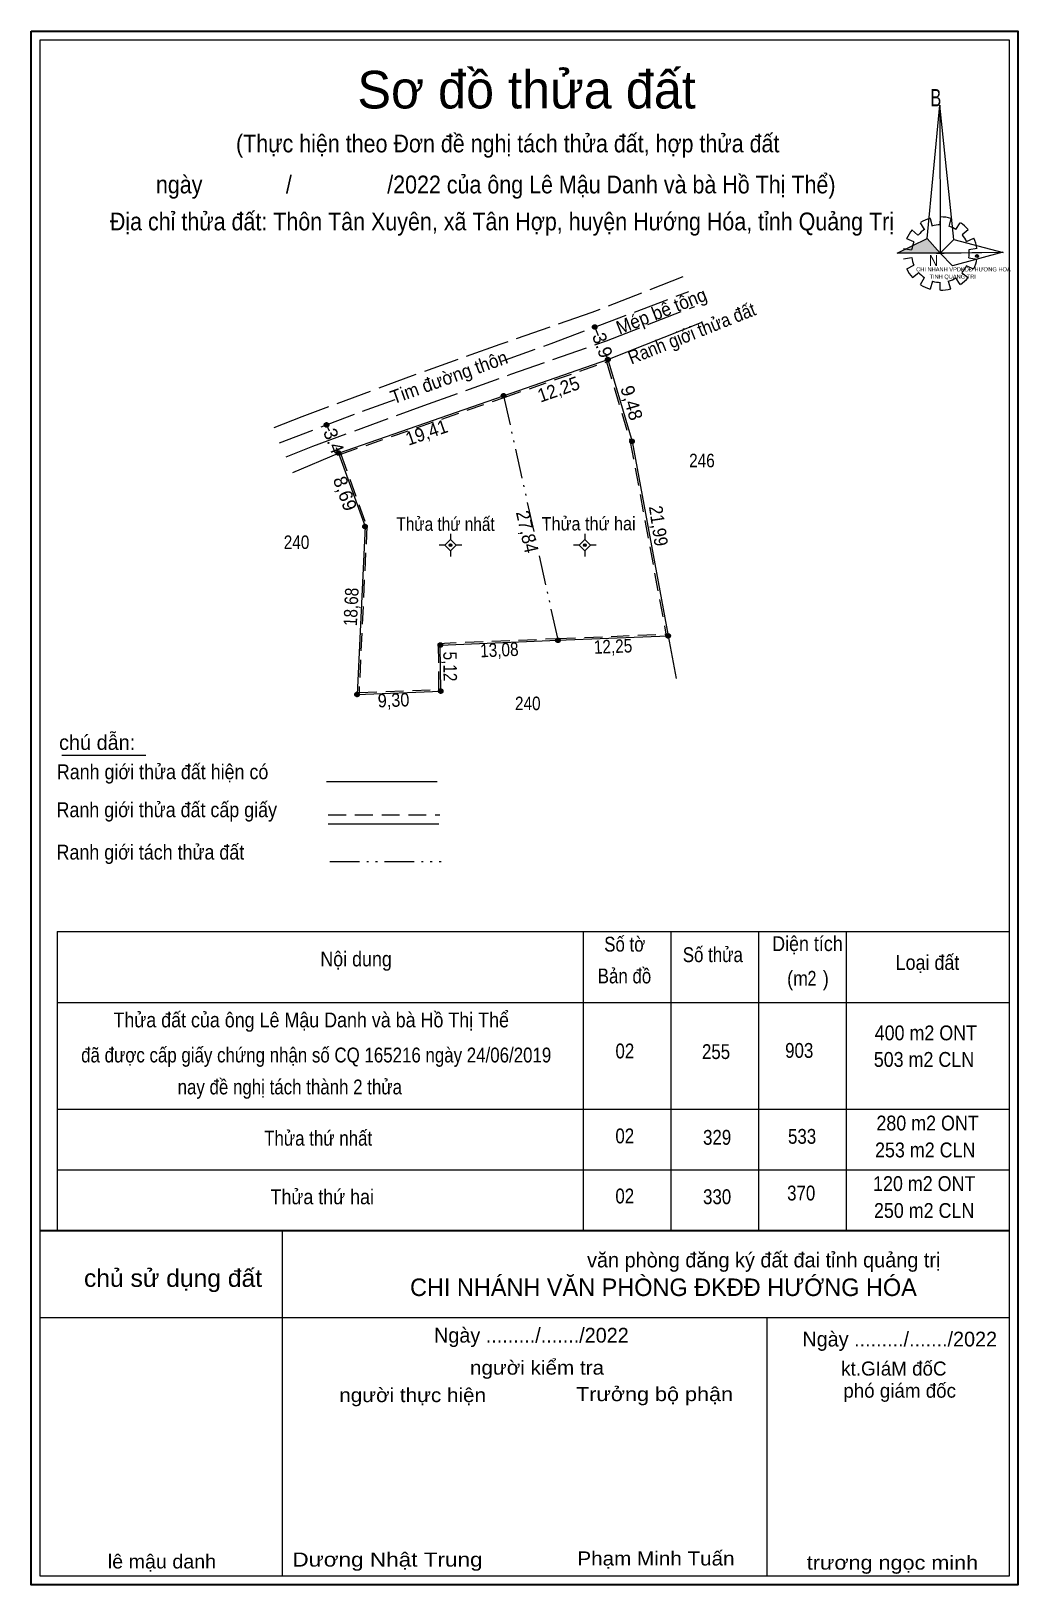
# Model space of a CAD drawing. Header units: metres. Extents: x 552865 to 552975, y 1839181 to 1839354.
import ezdxf
from ezdxf.enums import TextEntityAlignment as Align

# ---------------------------------------------------------------- set-up
doc = ezdxf.new("R2010")
doc.units = ezdxf.units.M
doc.header["$LTSCALE"] = 0.66
doc.header["$PDMODE"] = 32
doc.header["$PDSIZE"] = 0.33
for name, pattern in [('DASH_DOUBLE_DOT', [9.2, 5, -1.2, 0.3, -1.2, 0.3, -1.2]), ('LONG_DASHED', [7.5, 6, -1.5]), ('MEDIUM_DASHED', [4.5, 3, -1.5])]:
    doc.linetypes.add(name, pattern=pattern)
for name, color, linetype, lineweight in [('1', 7, 'Continuous', 13), ('10', 7, 'Continuous', 13), ('11', 7, 'Continuous', 13), ('22', 7, 'LONG_DASHED', 13), ('30', 7, 'Continuous', 13), ('45', 7, 'Continuous', 35), ('46', 7, 'Continuous', 13), ('50', 7, 'Continuous', 13), ('63', 7, 'DASH_DOUBLE_DOT', 13)]:
    doc.layers.add(name, color=color, linetype=linetype, lineweight=lineweight)
doc.layers.add('5', color=7, linetype='Continuous')
doc.layers.add('59', color=7, linetype='Continuous')

msp = doc.modelspace()

# ---------------------------------------------------------------- hatches: boundary and pattern name
at = {"layer": '11'}
for points in [[(552912.1098, 1839296.51, 1), (552911.8098, 1839296.51, 1)], [(552927.0397, 1839296.5106, 1), (552926.7397, 1839296.5106, 1)]]:
    msp.add_hatch(color=256, dxfattribs=at).paths.add_polyline_path(points)
at = {"layer": '22'}
for points in [[(552928.24, 1839320.75, 1), (552927.74, 1839320.75, 1)], [(552929.69, 1839317.13, 1), (552929.19, 1839317.13, 1)], [(552918.1078, 1839313.1079, 1), (552917.6078, 1839313.1079, 1)], [(552898.44, 1839309.87, 1), (552897.94, 1839309.87, 1)], [(552899.77, 1839306.74, 1), (552899.27, 1839306.74, 1)], [(552932.38, 1839308.04, 1), (552931.88, 1839308.04, 1)], [(552902.72, 1839298.57, 1), (552902.22, 1839298.57, 1)], [(552924.1487, 1839285.9262, 1), (552923.6487, 1839285.9262, 1)], [(552936.39, 1839286.42, 1), (552935.89, 1839286.42, 1)], [(552911.08, 1839285.4, 1), (552910.58, 1839285.4, 1)], [(552901.84, 1839279.91, 1), (552901.34, 1839279.91, 1)], [(552911.13, 1839280.28, 1), (552910.63, 1839280.28, 1)]]:
    msp.add_hatch(color=256, dxfattribs=at).paths.add_polyline_path(points)
at = {"layer": '30'}
msp.add_hatch(color=256, dxfattribs=at).paths.add_polyline_path([(552961.59, 1839328.97), (552964.93, 1839330.6), (552966.37, 1839328.97)])

# ---------------------------------------------------------------- linework, layer by layer
at = {"layer": '1'}
for p, q in [((552929.44, 1839317.13), (552939.8, 1839321.25)), ((552894.43, 1839304.59), (552899.52, 1839306.74)), ((552936.14, 1839286.42), (552937.02, 1839281.7))]:
    msp.add_line(p, q, dxfattribs=at)
at = {"layer": '10'}
for p, q in [((552917.86, 1839313.11), (552929.43, 1839317.13)), ((552929.43, 1839317.13), (552929.44, 1839317.13)), ((552899.52, 1839306.74), (552917.86, 1839313.11)), ((552923.9, 1839285.93), (552936.14, 1839286.42))]:
    msp.add_line(p, q, dxfattribs=at)
at = {"layer": '10', "linetype": 'MEDIUM_DASHED'}
for p, q in [((552917.92, 1839312.92), (552929.3, 1839316.87)), ((552899.78, 1839306.62), (552917.92, 1839312.92))]:
    msp.add_line(p, q, dxfattribs=at)
at = {"layer": '10', "linetype": 'DASH_DOUBLE_DOT'}
msp.add_line((552917.86, 1839313.11), (552923.9, 1839285.93), dxfattribs=at)
at = {"layer": '10', "linetype": 'MEDIUM_DASHED'}
for points in [[(552929.3, 1839316.87), (552931.94, 1839307.99), (552935.9, 1839286.61)], [(552899.78, 1839306.62), (552902.67, 1839298.6), (552901.8, 1839280.12), (552910.68, 1839280.47), (552910.63, 1839285.59), (552923.89, 1839286.13), (552935.9, 1839286.61)]]:
    msp.add_lwpolyline(points, dxfattribs=at)
at = {"layer": '10'}
for points in [[(552929.43, 1839317.13), (552932.13, 1839308.04), (552936.14, 1839286.42)], [(552899.52, 1839306.74), (552902.47, 1839298.57), (552901.59, 1839279.91), (552910.88, 1839280.28), (552910.83, 1839285.4), (552923.9, 1839285.93)]]:
    msp.add_lwpolyline(points, dxfattribs=at)
msp.add_point((552929.43, 1839317.13), dxfattribs=at)
at = {"layer": '11'}
for p, q in [((552911.33, 1839296.51), (552910.71, 1839296.51)), ((552911.96, 1839297.76), (552911.96, 1839297.13)), ((552913.21, 1839296.51), (552912.59, 1839296.51)), ((552926.27, 1839296.51), (552925.64, 1839296.51)), ((552926.89, 1839297.76), (552926.89, 1839297.14)), ((552928.14, 1839296.51), (552927.51, 1839296.51)), ((552911.96, 1839295.89), (552911.96, 1839295.26)), ((552926.89, 1839295.89), (552926.89, 1839295.26))]:
    msp.add_line(p, q, dxfattribs=at)
for points in [[(552911.96, 1839297.13), (552911.33, 1839296.51), (552911.96, 1839295.89), (552912.59, 1839296.51)], [(552926.89, 1839297.14), (552926.27, 1839296.51), (552926.89, 1839295.89), (552927.51, 1839296.51)]]:
    msp.add_lwpolyline(points, close=True, dxfattribs=at)
for centre in [(552911.9598, 1839296.51), (552926.8897, 1839296.5106)]:
    msp.add_circle(centre, 0.15, dxfattribs=at)
at = {"layer": '22', "linetype": 'Continuous'}
for p, q in [((552927.99, 1839320.75), (552928.37, 1839319.81)), ((552929.15, 1839317.84), (552929.43, 1839317.13)), ((552898.19, 1839309.87), (552898.47, 1839309.2)), ((552899.26, 1839307.37), (552899.52, 1839306.74))]:
    msp.add_line(p, q, dxfattribs=at)
at = {"layer": '22'}
for points in [[(552937.78, 1839326.33), (552927.67, 1839322.36), (552917.45, 1839318.8), (552907.7, 1839315.31), (552895.46, 1839310.78), (552892.33, 1839309.56)], [(552917.66, 1839316.95), (552923.13, 1839318.92), (552938.43, 1839324.69)], [(552893.7, 1839306.31), (552896.67, 1839307.51), (552909, 1839312.01), (552918.66, 1839315.49), (552929.29, 1839319.22), (552939.09, 1839323.04)], [(552892.97, 1839307.88), (552902.2, 1839311.4), (552905.83, 1839312.7)]]:
    msp.add_lwpolyline(points, dxfattribs=at)
for centre in [(552927.99, 1839320.75), (552929.44, 1839317.13), (552917.8578, 1839313.1079), (552898.19, 1839309.87), (552899.52, 1839306.74), (552932.13, 1839308.04), (552902.47, 1839298.57), (552923.8987, 1839285.9262), (552936.14, 1839286.42), (552910.83, 1839285.4), (552901.59, 1839279.91), (552910.88, 1839280.28)]:
    msp.add_circle(centre, 0.25, dxfattribs=at)
at = {"layer": '30'}
for p, q in [((552965.25, 1839332.82), (552965.47, 1839331.96)), ((552966.37, 1839332.1), (552966.4, 1839332.99)), ((552967.54, 1839332.82), (552967.33, 1839331.93)), ((552963.23, 1839331.55), (552963.9, 1839330.96)), ((552964.64, 1839331.6), (552964.16, 1839332.32)), ((552968.12, 1839331.6), (552968.6, 1839332.32)), ((552969.48, 1839331.55), (552968.81, 1839330.99)), ((552962.3, 1839329.47), (552963.18, 1839329.33)), ((552963.45, 1839330.21), (552962.65, 1839330.55)), ((552969.29, 1839330.24), (552970.09, 1839330.63)), ((552970.46, 1839329.47), (552969.56, 1839329.33)), ((552963.18, 1839328.44), (552962.3, 1839328.3)), ((552962.65, 1839327.22), (552963.45, 1839327.61)), ((552965.94, 1839328.94), (552966.79, 1839328.94)), ((552969.56, 1839328.44), (552970.46, 1839328.3)), ((552963.98, 1839326.78), (552963.29, 1839326.22)), ((552964.16, 1839325.47), (552964.62, 1839326.25)), ((552965.52, 1839325.83), (552965.25, 1839324.97)), ((552967.25, 1839325.83), (552967.51, 1839325)), ((552968.6, 1839325.47), (552968.12, 1839326.22)), ((552968.76, 1839326.78), (552969.48, 1839326.25)), ((552970.12, 1839327.19), (552969.24, 1839327.53)), ((552966.37, 1839324.84), (552966.37, 1839325.69)), ((552868.25, 1839253.56), (552974.02, 1839253.56)), ((552868.25, 1839253.56), (552868.25, 1839220.35)), ((552926.69, 1839253.56), (552926.69, 1839220.35)), ((552936.43, 1839253.56), (552936.43, 1839220.35)), ((552946.18, 1839253.56), (552946.18, 1839220.35)), ((552955.92, 1839253.56), (552955.92, 1839220.35)), ((552868.25, 1839245.67), (552974.02, 1839245.67)), ((552868.25, 1839233.81), (552974.02, 1839233.81)), ((552868.25, 1839227.08), (552974.02, 1839227.08)), ((552873.53, 1839227.08), (552974.02, 1839227.08)), ((552865.37, 1839219.41), (552865.37, 1839180.94)), ((552873.53, 1839220.35), (552974.02, 1839220.35)), ((552893.27, 1839220.35), (552893.27, 1839181.92)), ((552866.35, 1839210.69), (552866.35, 1839181.92)), ((552866.35, 1839210.68), (552974.02, 1839210.68)), ((552947.1, 1839210.69), (552947.1, 1839181.92))]:
    msp.add_line(p, q, dxfattribs=at)
at = {"layer": '30', "lineweight": 35}
msp.add_line((552866.35, 1839220.35), (552974.02, 1839220.35), dxfattribs=at)
at = {"layer": '30'}
for points in [[(552966.32, 1839345.41), (552966.37, 1839328.97), (552964.93, 1839330.6)], [(552966.32, 1839345.41), (552966.37, 1839328.97), (552967.88, 1839330.49)], [(552961.59, 1839328.97), (552964.93, 1839330.6), (552966.37, 1839328.97)], [(552973.38, 1839329.02), (552966.37, 1839328.97), (552967.88, 1839330.49)], [(552973.33, 1839329.05), (552967.75, 1839327.55), (552966.37, 1839328.97)]]:
    msp.add_lwpolyline(points, close=True, dxfattribs=at)
for centre, major_axis, start_param, end_param in [((552966.3832, 1839328.9098), (4.0983, 0), 1.84955988, 2.13900916), ((552966.3832, 1839328.9098), (4.0983, 0), 1.27924208, 1.56332225), ((552966.3832, 1839328.9098), (4.0983, 0), 2.43958176, 2.72400246), ((552966.3832, 1839328.9098), (3.212, 0), 2.13373541, 2.44496261), ((552966.3832, 1839328.9098), (3.212, 0), 1.56985589, 1.85611068), ((552966.3832, 1839328.9098), (3.212, 0), 1.00270906, 1.2755622), ((552966.3832, 1839328.9098), (4.0983, 0), 0.71056237, 0.99687234), ((552966.3832, 1839328.9098), (3.212, 0), 2.72368549, 3.01515824), ((552966.3832, 1839328.9098), (3.212, 0), 0.42678376, 0.70646463), ((552966.3832, 1839328.9098), (3.212, 0), 6.13558388, 6.41618463), ((552966.3832, 1839328.9098), (4.0983, 0), 0.1390515, 0.43393316), ((552966.3832, 1839328.9098), (3.212, 0), 3.28229955, 3.56105054), ((552966.3832, 1839328.9098), (3.212, 0), 5.56137327, 5.83951437), ((552966.3832, 1839328.9098), (4.0983, 0), 5.85230288, 6.13839648), ((552966.3832, 1839328.9098), (4.0983, 0), 3.56988637, 3.85691866), ((552966.3832, 1839328.9098), (3.212, 0), 3.86077574, 4.13258255), ((552966.3832, 1839328.9098), (3.212, 0), 4.43854677, 4.71314001), ((552966.3832, 1839328.9098), (3.212, 0), 4.99087134, 5.28933161), ((552966.3832, 1839328.9098), (4.0983, 0), 5.28561416, 5.56798705), ((552966.3598, 1839328.8855), (4.0983, 0), 4.1470906, 4.43659307), ((552966.3832, 1839328.9098), (4.0983, 0), 4.71301008, 4.99761054)]:
    msp.add_ellipse(centre, major_axis=major_axis, ratio=0.995001, start_param=start_param, end_param=end_param, dxfattribs=at)
msp.add_point((552970.46, 1839328.63), dxfattribs=at)
at = {"layer": '45'}
msp.add_lwpolyline([(552865.38, 1839353.64), (552975, 1839353.64), (552975, 1839180.94), (552865.38, 1839180.94)], close=True, dxfattribs=at)
at = {"layer": '45', "lineweight": 13}
msp.add_lwpolyline([(552974.02, 1839220.36), (552974.02, 1839181.91), (552866.36, 1839181.91), (552866.36, 1839352.67), (552974.02, 1839352.67)], close=True, dxfattribs=at)
at = {"layer": '46'}
msp.add_line((552868.77, 1839273.15), (552878.12, 1839273.15), dxfattribs=at)
at = {"layer": '50'}
for p, q in [((552898.19, 1839270.22), (552910.5, 1839270.22)), ((552898.38, 1839265.53), (552910.67, 1839265.53))]:
    msp.add_line(p, q, dxfattribs=at)
at = {"layer": '50', "linetype": 'MEDIUM_DASHED'}
msp.add_line((552898.38, 1839266.52), (552910.78, 1839266.52), dxfattribs=at)
at = {"layer": '63'}
msp.add_line((552898.56, 1839261.34), (552910.94, 1839261.34), dxfattribs=at)

# ---------------------------------------------------------------- texts
at = {"layer": '10', "width": 0.85}
for s, p in [('246', (552939.895, 1839305.16)), ('240', (552894.86, 1839296.08)), ('240', (552920.55, 1839278.17))]:
    msp.add_text(s, height=1.5, dxfattribs=at).set_placement(p, align=Align.CENTER)
at = {"layer": '22'}
for s, rotation, width, p in [('Mép bê tông', 21.437, 0.95, (552935.6659, 1839321.8266)), ('Ranh giới thửa đất', 21.687, 0.9, (552939.0428, 1839319.3489)), ('Tim đường thôn', 19.763, 0.95, (552912.0464, 1839314.4627))]:
    msp.add_text(s, height=1.5, rotation=rotation, dxfattribs=dict(at, width=width)).set_placement(p, align=Align.CENTER)
for s, rotation, p in [('3.9', 290.248, (552928.1474, 1839318.4646)), ('3.4', 291.371, (552898.2946, 1839307.8183))]:
    msp.add_text(s, height=1.5, rotation=rotation, dxfattribs=at).set_placement(p, align=Align.CENTER)
at = {"layer": '30'}
msp.add_text('Sơ đồ thửa đất', height=4.185, dxfattribs=at).set_placement((552920.42, 1839345.04), align=Align.CENTER)
for s, height, width, p in [('B', 1.93, 0.7, (552965.28, 1839345.27)), ('N', 1.206, 0.9, (552965.1, 1839327.53)), ('CHI NHANH VPDKDĐ HƯƠNG HOA', 0.4565, 0.95, (552963.7, 1839326.93)), ('TINH QUANG TRI', 0.4565, 0.95, (552965.18, 1839326.12))]:
    msp.add_text(s, height=height, dxfattribs=dict(at, width=width)).set_placement(p)
for s, height, p in [('văn phòng đăng ký đất đai tỉnh quảng trị', 1.65, (552966.39, 1839216.23)), ('CHI NHÁNH VĂN PHÒNG ĐKĐĐ HƯỚNG HÓA', 1.949, (552963.77, 1839213.05)), ('kt.GIáM đốC', 1.559, (552967.07, 1839204.21)), ('phó giám đốc', 1.559, (552968.12, 1839201.75))]:
    msp.add_text(s, height=height, dxfattribs=at).set_placement(p, align=Align.RIGHT)
for s, height, width, p in [('chủ sử dụng đất', 1.949, 1.05, (552891.03, 1839214.07)), ('người kiểm tra', 1.559, 1.1, (552929.02, 1839204.31)), ('người thực hiện', 1.559, 1.1, (552915.91, 1839201.26)), ('Trưởng bộ phận', 1.559, 1.15, (552943.35, 1839201.37)), ('lê mậu danh', 1.556, 1.05, (552885.92, 1839182.77)), ('Dương Nhật Trung', 1.56, 1.2, (552915.53, 1839182.98)), ('Phạm Minh Tuấn', 1.559, 1.1, (552943.52, 1839183.1)), ('trương ngọc minh', 1.559, 1.15, (552970.58, 1839182.64))]:
    msp.add_text(s, height=height, dxfattribs=dict(at, width=width)).set_placement(p, align=Align.RIGHT)
at = {"layer": '5'}
for s, rotation, width, p in [('12,25', 19.15, 0.95, (552924.214, 1839313.1231)), ('19,41', 19.15, 0.95, (552909.549, 1839308.324)), ('27,84', 282.53, 0.95, (552919.7406, 1839297.8327)), ('21,99', 278.367, 0.9, (552934.3325, 1839298.5391)), ('Thửa thứ nhất ', 359.966, 0.85, (552911.6496, 1839298.0967)), ('Thửa thứ hai', 0.17, 0.9, (552927.3128, 1839298.1446)), ('18,68', 87.3, 0.85, (552901.6633, 1839289.6097)), ('12,25', 2.308, 0.85, (552930.0498, 1839284.5083)), ('5,12', 270.56, 0.85, (552911.1766, 1839283.0123)), ('13,08', 2.308, 0.85, (552917.4198, 1839284.1182)), ('9,30', 2.281, 0.9, (552905.6652, 1839278.5287))]:
    msp.add_text(s, height=1.5, rotation=rotation, dxfattribs=dict(at, width=width)).set_placement(p, align=Align.CENTER)
for s, rotation, p in [('9,48', 286.543, (552931.3695, 1839312.1035)), ('8,69', 289.853, (552899.5445, 1839301.9897))]:
    msp.add_text(s, height=1.5, rotation=rotation, dxfattribs=at).set_placement(p, align=Align.CENTER)
at = {"layer": '50'}
msp.add_text('chú dẫn:', height=1.65, dxfattribs=at).set_placement((552868.48, 1839273.75))
for s, width, p in [('Ranh giới thửa đất hiện có ', 0.9, (552868.23, 1839270.49)), ('Ranh giới thửa đất cấp giấy', 0.9, (552868.2, 1839266.27)), ('Ranh giới tách thửa đất', 0.9, (552868.2, 1839261.56)), ('Số tờ', 0.85, (552929.04, 1839251.33)), ('Số thửa', 0.85, (552937.77, 1839250.16)), ('Diện tích', 0.9, (552947.7, 1839251.39)), ('Nội dung', 0.9, (552897.5, 1839249.69)), ('Loại đất', 0.9, (552961.42, 1839249.3)), ('Bản đồ', 0.85, (552928.32, 1839247.8)), ('(m   )', 0.9, (552949.36, 1839247.53)), ('2', 0.8, (552951.63, 1839247.54)), ('Thửa đất của ông Lê Mậu Danh và bà Hồ Thị Thể', 0.9, (552874.52, 1839242.91)), ('400 m2 ONT', 0.9, (552959.09, 1839241.47)), ('903', 0.85, (552949.14, 1839239.52)), (' đã được cấp giấy chứng nhận số CQ 165216 ngày 24/06/2019', 0.85, (552870.41, 1839239.01)), ('02', 0.85, (552930.29, 1839239.46)), ('255', 0.85, (552939.9, 1839239.39)), ('503 m2 CLN', 0.9, (552958.99, 1839238.52)), ('nay đề nghị tách thành 2 thửa', 0.85, (552881.65, 1839235.46)), ('280 m2 ONT', 0.9, (552959.28, 1839231.45)), ('Thửa thứ nhất', 0.85, (552891.26, 1839229.76)), ('02', 0.85, (552930.28, 1839230.02)), ('329', 0.85, (552940.02, 1839229.86)), ('533', 0.85, (552949.46, 1839229.97)), ('253 m2 CLN', 0.9, (552959.13, 1839228.46)), ('120 m2 ONT', 0.9, (552958.91, 1839224.72)), ('Thửa thứ hai', 0.9, (552891.97, 1839223.25)), ('02', 0.85, (552930.28, 1839223.34)), ('330', 0.85, (552940.02, 1839223.26)), ('370', 0.85, (552949.36, 1839223.67)), ('250 m2 CLN', 0.9, (552959.01, 1839221.73))]:
    msp.add_text(s, height=1.65, dxfattribs=dict(at, width=width)).set_placement(p)
for p in [(552920.95, 1839207.87), (552961.87, 1839207.44)]:
    msp.add_text('Ngày ........./......./2022', height=1.644, dxfattribs=at).set_placement(p, align=Align.CENTER)
at = {"layer": '59', "width": 0.9}
for s, p in [('(Thực hiện theo Đơn đề nghị tách thửa đất, hợp thửa đất ', (552918.65, 1839340.16)), ('ngày              /                /2022 của ông Lê Mậu Danh và bà Hồ Thị Thể)', (552916.99, 1839335.6)), ('Địa chỉ thửa đất: Thôn Tân Xuyên, xã Tân Hợp, huyện Hướng Hóa, tỉnh Quảng Trị', (552917.68, 1839331.49))]:
    msp.add_text(s, height=1.98, dxfattribs=at).set_placement(p, align=Align.CENTER)

doc.saveas('drawing.dxf')
